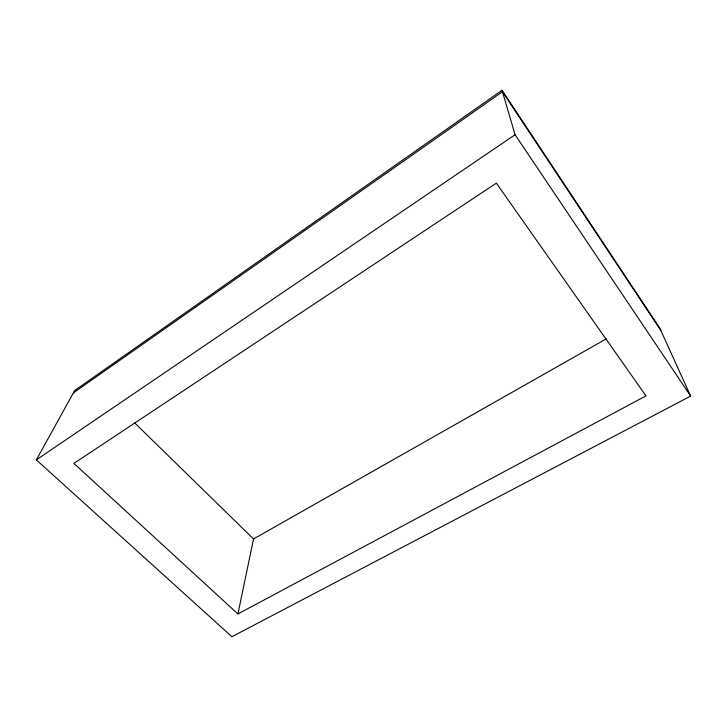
<?xml version="1.0" encoding="UTF-8"?>
<svg xmlns="http://www.w3.org/2000/svg" width="727" height="727" viewBox="0 0 727 727"><rect width="100%" height="100%" fill="white"/><g stroke="black" fill="none" stroke-linecap="round" stroke-linejoin="round"><path stroke-width="1.09" d="M237.92 613.952L645.985 395.888L496.359 183.131L73.909 463.408L237.92 613.952L253.532 538.971L606.209 338.909M36.35 459.882L74.663 390.553L502.03 90.266L659.816 328.213L690.65 396.079L231.904 636.734L36.35 459.882L515.079 134.731L502.03 90.266M73.354 392.925L502.457 91.747L660.861 330.512M134.695 422.932L253.532 538.971M515.079 134.731L690.65 396.079"/></g></svg>
